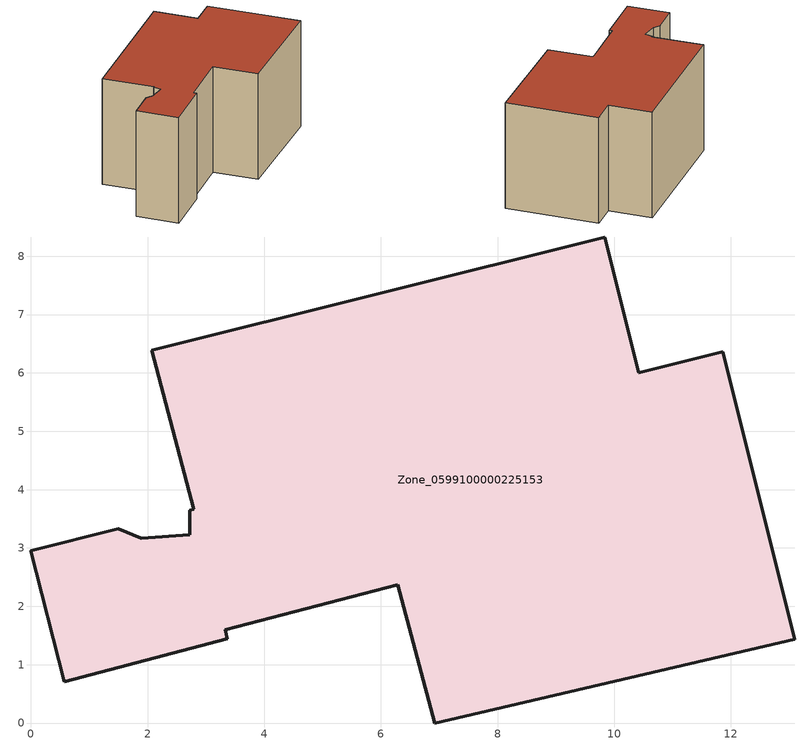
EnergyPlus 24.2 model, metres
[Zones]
Zone_0599100000225153
 floor ground (C_G): 1.89,3.17 2.72,3.23 2.73,3.64 2.79,3.66 2.07,6.39 9.84,8.33 10.42,6 11.86,6.36 13.09,1.44 6.92,0 6.29,2.37 3.33,1.6 3.37,1.44 0.57,0.71 0,2.95 1.5,3.33 z0
 wall outside (C_F): 3.33,1.6 6.29,2.37 6.92,0 13.09,1.44 11.86,6.36 10.42,6 9.84,8.33 2.07,6.39 2.79,3.66 2.73,3.64 2.72,3.23 1.89,3.17 1.5,3.33 0,2.95 0.57,0.71 3.37,1.44 3.33,1.6 z0:6.08
 roof outside (C_R): 2.72,3.23 1.89,3.17 1.5,3.33 0,2.95 0.57,0.71 3.37,1.44 3.33,1.6 6.29,2.37 6.92,0 13.09,1.44 11.86,6.36 10.42,6 9.84,8.33 2.07,6.39 2.79,3.66 2.73,3.64 z6.08
[BUILDING]
Pand.0599100000225153: North Axis=0; Terrain=City; Loads Convergence Tolerance Value=0.04; Temperature Convergence Tolerance Value=0.4; Solar Distribution=FullExterior; Maximum Number of Warmup Days=25; Minimum Number of Warmup Days=1
[Site:Location]
Rotterdam.The.Hague.AP_ZH_NLD Design_Conditions: Latitude=51.96; Longitude=4.45; Time Zone=1; Elevation=-4.5
[SITE:GROUNDTEMPERATURE:BUILDINGSURFACE]
18, 18, 18, 18, 18, 18, 18, 18, 18, 18, 18, 18
[MATERIAL] Thermal Absorptance=0.9; Solar Absorptance=0.7; Visible Absorptance=0.7
Name | Roughness | Thickness | Conductivity | Density | Specific Heat
G.TC.1965-1974 | MediumSmooth | 0.15 | 0.882353 | 540 | 1210
F.TC.1965-1974 | Rough | 0.3 | 0.697674 | 1920 | 840
R.TC.1965-1974 | MediumRough | 0.2 | 0.232558 | 1500 | 1000
[CONSTRUCTION]
C_G: G.TC.1965-1974
C_F: F.TC.1965-1974
C_R: R.TC.1965-1974
[ZONE]
Zone_0599100000225153: Type=1; Multiplier=1; Ceiling Height=Autocalculate; Volume=Autocalculate; Floor Area=autocalculate; Part of Total Floor Area=Yes
[ZONEINFILTRATION:DESIGNFLOWRATE]
Infil_Zone_0599100000225153: Zone or ZoneList or Space or SpaceList=Zone_0599100000225153; Schedule=AlwaysOn; Design Flow Rate Calculation Method=Flow/Area; Flow Rate per Floor Area=0.003; Constant Term Coefficient=1; Temperature Term Coefficient=0; Velocity Term Coefficient=0; Velocity Squared Term Coefficient=0
[HVACTEMPLATE:ZONE:IDEALLOADSAIRSYSTEM]
Zone_0599100000225153: Maximum Heating Supply Air Temperature=50; Minimum Cooling Supply Air Temperature=13; Maximum Heating Supply Air Humidity Ratio=0.0156; Minimum Cooling Supply Air Humidity Ratio=0.0077; Heating Limit=NoLimit; Cooling Limit=NoLimit; Dehumidification Control Type=ConstantSensibleHeatRatio; Cooling Sensible Heat Ratio=0.7; Dehumidification Setpoint=60; Humidification Control Type=None; Humidification Setpoint=30; Outdoor Air Method=None; Outdoor Air Flow Rate per Person=0.00944; Outdoor Air Flow Rate per Zone Floor Area=0; Outdoor Air Flow Rate per Zone=0; Demand Controlled Ventilation Type=None; Outdoor Air Economizer Type=NoEconomizer; Heat Recovery Type=None; Sensible Heat Recovery Effectiveness=0.7; Latent Heat Recovery Effectiveness=0.65
[ZONECONTROL:THERMOSTAT]
ThermostatControl_Zone_0599100000225153: Zone or ZoneList=Zone_0599100000225153; Control Type Schedule=DualSetpointControlType; Control 1=Thermostat_Zone_0599100000225153; Temperature Difference Between Cutout And Setpoint=0
[THERMOSTATSETPOINT:DUALSETPOINT]
Thermostat_Zone_0599100000225153: Heating Setpoint Temperature Schedule=HeatingSetpoint_Zone_0599100000225153; Cooling Setpoint Temperature Schedule=CoolingSetpoint_Zone_0599100000225153
[SCHEDULE:COMPACT]
HeatingSetpoint_Zone_0599100000225153: Through: 12/31, For: AllDays, Until: 24:00, 21
CoolingSetpoint_Zone_0599100000225153: Through: 12/31, For: AllDays, Until: 24:00, 24
DualSetpointControlType: Through: 12/31, For: AllDays, Until: 24:00, 4
AlwaysOn: Through: 12/31, For: AllDays, Until: 24:00, 1
